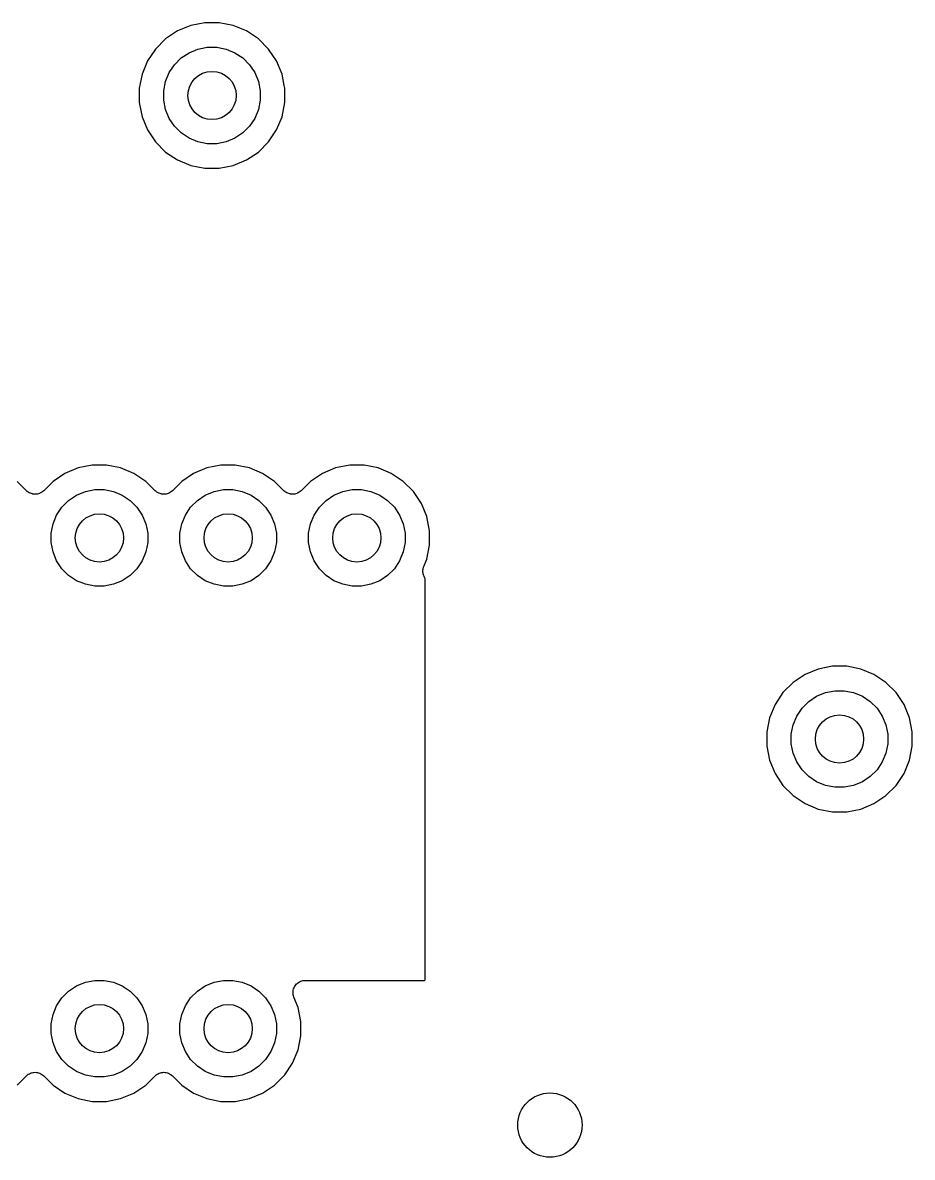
# Model space of a CAD drawing. Extents: x 0.48 to 2.43, y -7.79 to -4.85.
# Drawn here: x 0.7214 to 0.9391, y -6.0866 to -5.809 of the extents above; entities that cross this region are included whole.
import ezdxf

# ---------------------------------------------------------------- set-up
doc = ezdxf.new("R2010")
doc.units = 0
doc.header["$MEASUREMENT"] = 0
doc.layers.add('BLACK', color=7, linetype='CONTINUOUS')

msp = doc.modelspace()

# ---------------------------------------------------------------- linework, layer by layer
at = {"layer": 'BLACK', "linetype": 'CONTINUOUS'}
for p, q in [((0.75928, -5.81099), (0.756363, -5.81294)), ((0.762521, -5.80965), (0.75928, -5.81099)), ((0.765962, -5.80896), (0.762521, -5.80965)), ((0.769471, -5.80896), (0.765962, -5.80896)), ((0.772912, -5.80965), (0.769471, -5.80896)), ((0.776153, -5.81099), (0.772912, -5.80965)), ((0.77907, -5.81294), (0.776153, -5.81099)), ((0.756363, -5.81294), (0.753882, -5.81542)), ((0.781551, -5.81542), (0.77907, -5.81294)), ((0.753882, -5.81542), (0.751933, -5.81833)), ((0.760187, -5.8176), (0.762122, -5.8163)), ((0.762122, -5.8163), (0.764271, -5.81541)), ((0.764271, -5.81541), (0.766553, -5.81496)), ((0.766553, -5.81496), (0.76888, -5.81496)), ((0.76888, -5.81496), (0.771162, -5.81541)), ((0.771162, -5.81541), (0.773311, -5.8163)), ((0.773311, -5.8163), (0.775246, -5.8176)), ((0.7835, -5.81833), (0.781551, -5.81542)), ((0.751933, -5.81833), (0.75059, -5.82158)), ((0.75725, -5.82118), (0.758542, -5.81924)), ((0.758542, -5.81924), (0.760187, -5.8176)), ((0.775246, -5.8176), (0.776891, -5.81924)), ((0.776891, -5.81924), (0.778183, -5.82118)), ((0.784843, -5.82158), (0.7835, -5.81833)), ((0.75059, -5.82158), (0.749906, -5.82502)), ((0.756359, -5.82333), (0.75725, -5.82118)), ((0.778183, -5.82118), (0.779074, -5.82333)), ((0.785383, -5.82429), (0.784843, -5.82158)), ((0.749906, -5.82502), (0.749906, -5.82853)), ((0.755906, -5.82561), (0.756359, -5.82333)), ((0.779074, -5.82333), (0.779528, -5.82561)), ((0.785528, -5.82502), (0.785383, -5.82429)), ((0.785383, -5.82429), (0.785383, -5.82429)), ((0.785528, -5.82853), (0.785528, -5.82502)), ((0.755906, -5.82793), (0.755906, -5.82561)), ((0.756359, -5.83022), (0.755906, -5.82793)), ((0.779528, -5.82793), (0.779074, -5.83022)), ((0.779528, -5.82561), (0.779528, -5.82793)), ((0.749906, -5.82853), (0.75059, -5.83197)), ((0.75725, -5.83237), (0.756359, -5.83022)), ((0.779074, -5.83022), (0.778183, -5.83237)), ((0.784843, -5.83197), (0.785528, -5.82853)), ((0.75059, -5.83197), (0.751933, -5.83521)), ((0.758542, -5.8343), (0.75725, -5.83237)), ((0.778183, -5.83237), (0.776891, -5.8343)), ((0.7835, -5.83521), (0.784843, -5.83197)), ((0.751933, -5.83521), (0.753882, -5.83813)), ((0.760187, -5.83595), (0.758542, -5.8343)), ((0.762122, -5.83724), (0.760187, -5.83595)), ((0.775246, -5.83595), (0.773311, -5.83724)), ((0.776891, -5.8343), (0.775246, -5.83595)), ((0.781551, -5.83813), (0.7835, -5.83521)), ((0.753882, -5.83813), (0.756363, -5.84061)), ((0.764271, -5.83813), (0.762122, -5.83724)), ((0.766553, -5.83858), (0.764271, -5.83813)), ((0.76888, -5.83858), (0.766553, -5.83858)), ((0.771162, -5.83813), (0.76888, -5.83858)), ((0.773311, -5.83724), (0.771162, -5.83813)), ((0.77907, -5.84061), (0.781551, -5.83813)), ((0.756363, -5.84061), (0.75928, -5.84256)), ((0.776153, -5.84256), (0.77907, -5.84061)), ((0.75928, -5.84256), (0.762521, -5.8439)), ((0.762521, -5.8439), (0.765962, -5.84458)), ((0.765962, -5.84458), (0.769471, -5.84458)), ((0.769471, -5.84458), (0.772912, -5.8439)), ((0.772912, -5.8439), (0.776153, -5.84256)), ((0.731721, -5.91926), (0.728804, -5.9212)), ((0.734962, -5.91791), (0.731721, -5.91926)), ((0.738403, -5.91723), (0.734962, -5.91791)), ((0.741912, -5.91723), (0.738403, -5.91723)), ((0.745353, -5.91791), (0.741912, -5.91723)), ((0.748594, -5.91926), (0.745353, -5.91791)), ((0.751511, -5.9212), (0.748594, -5.91926)), ((0.763217, -5.91926), (0.7603, -5.9212)), ((0.766458, -5.91791), (0.763217, -5.91926)), ((0.769899, -5.91723), (0.766458, -5.91791)), ((0.773408, -5.91723), (0.769899, -5.91723)), ((0.776849, -5.91791), (0.773408, -5.91723)), ((0.78009, -5.91926), (0.776849, -5.91791)), ((0.783007, -5.9212), (0.78009, -5.91926)), ((0.794713, -5.91926), (0.791796, -5.9212)), ((0.797954, -5.91791), (0.794713, -5.91926)), ((0.801395, -5.91723), (0.797954, -5.91791)), ((0.804904, -5.91723), (0.801395, -5.91723)), ((0.808345, -5.91791), (0.804904, -5.91723)), ((0.811586, -5.91926), (0.808345, -5.91791)), ((0.814503, -5.9212), (0.811586, -5.91926)), ((0.722288, -5.92348), (0.720015, -5.9212)), ((0.728804, -5.9212), (0.726531, -5.92348)), ((0.753784, -5.92348), (0.751511, -5.9212)), ((0.7603, -5.9212), (0.758027, -5.92348)), ((0.78528, -5.92348), (0.783007, -5.9212)), ((0.791796, -5.9212), (0.789523, -5.92348)), ((0.816984, -5.92369), (0.814503, -5.9212)), ((0.722508, -5.92366), (0.722288, -5.92348)), ((0.722723, -5.92384), (0.722508, -5.92366)), ((0.722732, -5.92384), (0.722723, -5.92384)), ((0.722741, -5.92385), (0.722732, -5.92384)), ((0.722994, -5.92399), (0.722741, -5.92385)), ((0.723237, -5.92412), (0.722994, -5.92399)), ((0.723247, -5.92412), (0.723237, -5.92412)), ((0.723257, -5.92413), (0.723247, -5.92412)), ((0.723532, -5.92421), (0.723257, -5.92413)), ((0.723796, -5.92429), (0.723532, -5.92421)), ((0.723806, -5.92429), (0.723796, -5.92429)), ((0.723816, -5.9243), (0.723806, -5.92429)), ((0.724098, -5.92433), (0.723816, -5.9243)), ((0.724378, -5.92436), (0.724098, -5.92433)), ((0.724389, -5.92436), (0.724378, -5.92436)), ((0.724399, -5.92436), (0.724389, -5.92436)), ((0.724677, -5.92433), (0.724399, -5.92436)), ((0.724961, -5.9243), (0.724677, -5.92433)), ((0.724971, -5.9243), (0.724961, -5.9243)), ((0.724982, -5.9243), (0.724971, -5.9243)), ((0.725254, -5.92422), (0.724982, -5.9243)), ((0.725524, -5.92414), (0.725254, -5.92422)), ((0.725533, -5.92414), (0.725524, -5.92414)), ((0.725543, -5.92413), (0.725533, -5.92414)), ((0.725796, -5.924), (0.725543, -5.92413)), ((0.726043, -5.92387), (0.725796, -5.924)), ((0.726052, -5.92387), (0.726043, -5.92387)), ((0.726061, -5.92386), (0.726052, -5.92387)), ((0.72628, -5.92368), (0.726061, -5.92386)), ((0.726501, -5.92351), (0.72628, -5.92368)), ((0.726516, -5.92349), (0.726501, -5.92351)), ((0.726531, -5.92348), (0.726516, -5.92349)), ((0.726516, -5.92349), (0.726516, -5.92349)), ((0.726516, -5.92349), (0.726516, -5.92349)), ((0.732628, -5.92587), (0.734563, -5.92457)), ((0.734563, -5.92457), (0.736712, -5.92368)), ((0.736712, -5.92368), (0.738994, -5.92323)), ((0.738994, -5.92323), (0.741321, -5.92323)), ((0.741321, -5.92323), (0.743603, -5.92368)), ((0.743603, -5.92368), (0.745752, -5.92457)), ((0.745752, -5.92457), (0.747687, -5.92587)), ((0.754004, -5.92366), (0.753784, -5.92348)), ((0.754219, -5.92384), (0.754004, -5.92366)), ((0.754228, -5.92384), (0.754219, -5.92384)), ((0.754237, -5.92385), (0.754228, -5.92384)), ((0.75449, -5.92399), (0.754237, -5.92385)), ((0.754733, -5.92412), (0.75449, -5.92399)), ((0.754743, -5.92412), (0.754733, -5.92412)), ((0.754753, -5.92413), (0.754743, -5.92412)), ((0.755028, -5.92421), (0.754753, -5.92413)), ((0.755292, -5.92429), (0.755028, -5.92421)), ((0.755302, -5.92429), (0.755292, -5.92429)), ((0.755313, -5.9243), (0.755302, -5.92429)), ((0.755594, -5.92433), (0.755313, -5.9243)), ((0.755874, -5.92436), (0.755594, -5.92433)), ((0.755885, -5.92436), (0.755874, -5.92436)), ((0.755895, -5.92436), (0.755885, -5.92436)), ((0.756173, -5.92433), (0.755895, -5.92436)), ((0.756457, -5.9243), (0.756173, -5.92433)), ((0.756468, -5.9243), (0.756457, -5.9243)), ((0.756478, -5.9243), (0.756468, -5.9243)), ((0.756751, -5.92422), (0.756478, -5.9243)), ((0.75702, -5.92414), (0.756751, -5.92422)), ((0.757029, -5.92414), (0.75702, -5.92414)), ((0.757039, -5.92413), (0.757029, -5.92414)), ((0.757292, -5.924), (0.757039, -5.92413)), ((0.757539, -5.92387), (0.757292, -5.924)), ((0.757548, -5.92387), (0.757539, -5.92387)), ((0.757557, -5.92386), (0.757548, -5.92387)), ((0.757776, -5.92368), (0.757557, -5.92386)), ((0.757997, -5.92351), (0.757776, -5.92368)), ((0.758012, -5.92349), (0.757997, -5.92351)), ((0.758027, -5.92348), (0.758012, -5.92349)), ((0.758012, -5.92349), (0.758012, -5.92349)), ((0.758012, -5.92349), (0.758012, -5.92349)), ((0.764124, -5.92587), (0.766059, -5.92457)), ((0.766059, -5.92457), (0.768208, -5.92368)), ((0.768208, -5.92368), (0.77049, -5.92323)), ((0.77049, -5.92323), (0.772817, -5.92323)), ((0.772817, -5.92323), (0.775099, -5.92368)), ((0.775099, -5.92368), (0.777248, -5.92457)), ((0.777248, -5.92457), (0.779183, -5.92587)), ((0.7855, -5.92366), (0.78528, -5.92348)), ((0.785715, -5.92384), (0.7855, -5.92366)), ((0.785724, -5.92384), (0.785715, -5.92384)), ((0.785733, -5.92385), (0.785724, -5.92384)), ((0.785986, -5.92399), (0.785733, -5.92385)), ((0.786229, -5.92412), (0.785986, -5.92399)), ((0.786239, -5.92412), (0.786229, -5.92412)), ((0.786249, -5.92413), (0.786239, -5.92412)), ((0.786524, -5.92421), (0.786249, -5.92413)), ((0.786788, -5.92429), (0.786524, -5.92421)), ((0.786798, -5.92429), (0.786788, -5.92429)), ((0.786809, -5.9243), (0.786798, -5.92429)), ((0.78709, -5.92433), (0.786809, -5.9243)), ((0.78737, -5.92436), (0.78709, -5.92433)), ((0.787381, -5.92436), (0.78737, -5.92436)), ((0.787391, -5.92436), (0.787381, -5.92436)), ((0.787669, -5.92433), (0.787391, -5.92436)), ((0.787953, -5.9243), (0.787669, -5.92433)), ((0.787964, -5.9243), (0.787953, -5.9243)), ((0.787974, -5.9243), (0.787964, -5.9243)), ((0.788247, -5.92422), (0.787974, -5.9243)), ((0.788516, -5.92414), (0.788247, -5.92422)), ((0.788525, -5.92414), (0.788516, -5.92414)), ((0.788535, -5.92413), (0.788525, -5.92414)), ((0.788788, -5.924), (0.788535, -5.92413)), ((0.789036, -5.92387), (0.788788, -5.924)), ((0.789044, -5.92387), (0.789036, -5.92387)), ((0.789053, -5.92386), (0.789044, -5.92387)), ((0.789272, -5.92368), (0.789053, -5.92386)), ((0.789493, -5.92351), (0.789272, -5.92368)), ((0.789508, -5.92349), (0.789493, -5.92351)), ((0.789523, -5.92348), (0.789508, -5.92349)), ((0.789508, -5.92349), (0.789508, -5.92349)), ((0.789508, -5.92349), (0.789508, -5.92349)), ((0.795621, -5.92587), (0.797555, -5.92457)), ((0.797555, -5.92457), (0.799704, -5.92368)), ((0.799704, -5.92368), (0.801986, -5.92323)), ((0.801986, -5.92323), (0.804313, -5.92323)), ((0.804313, -5.92323), (0.806595, -5.92368)), ((0.806595, -5.92368), (0.808744, -5.92457)), ((0.808744, -5.92457), (0.810679, -5.92587)), ((0.818934, -5.9266), (0.816984, -5.92369)), ((0.729691, -5.92944), (0.730983, -5.92751)), ((0.730983, -5.92751), (0.732628, -5.92587)), ((0.747687, -5.92587), (0.749332, -5.92751)), ((0.749332, -5.92751), (0.750624, -5.92944)), ((0.761187, -5.92944), (0.762479, -5.92751)), ((0.762479, -5.92751), (0.764124, -5.92587)), ((0.779183, -5.92587), (0.780828, -5.92751)), ((0.780828, -5.92751), (0.78212, -5.92944)), ((0.792683, -5.92944), (0.793975, -5.92751)), ((0.793975, -5.92751), (0.795621, -5.92587)), ((0.810679, -5.92587), (0.812324, -5.92751)), ((0.812324, -5.92751), (0.813616, -5.92944)), ((0.820276, -5.92984), (0.818934, -5.9266)), ((0.7288, -5.93159), (0.729691, -5.92944)), ((0.750624, -5.92944), (0.751515, -5.93159)), ((0.760296, -5.93159), (0.761187, -5.92944)), ((0.78212, -5.92944), (0.783011, -5.93159)), ((0.791792, -5.93159), (0.792683, -5.92944)), ((0.813616, -5.92944), (0.814507, -5.93159)), ((0.820961, -5.93329), (0.820276, -5.92984)), ((0.728346, -5.93388), (0.7288, -5.93159)), ((0.751515, -5.93159), (0.751969, -5.93388)), ((0.759843, -5.93388), (0.760296, -5.93159)), ((0.783011, -5.93159), (0.783465, -5.93388)), ((0.791339, -5.93388), (0.791792, -5.93159)), ((0.814507, -5.93159), (0.814961, -5.93388)), ((0.820961, -5.93679), (0.820961, -5.93329)), ((0.728346, -5.9362), (0.728346, -5.93388)), ((0.7288, -5.93848), (0.728346, -5.9362)), ((0.751969, -5.9362), (0.751515, -5.93848)), ((0.751969, -5.93388), (0.751969, -5.9362)), ((0.759843, -5.9362), (0.759843, -5.93388)), ((0.760296, -5.93848), (0.759843, -5.9362)), ((0.783465, -5.9362), (0.783011, -5.93848)), ((0.783465, -5.93388), (0.783465, -5.9362)), ((0.791339, -5.9362), (0.791339, -5.93388)), ((0.791792, -5.93848), (0.791339, -5.9362)), ((0.814961, -5.9362), (0.814507, -5.93848)), ((0.814961, -5.93388), (0.814961, -5.9362)), ((0.729691, -5.94063), (0.7288, -5.93848)), ((0.751515, -5.93848), (0.750624, -5.94063)), ((0.761187, -5.94063), (0.760296, -5.93848)), ((0.783011, -5.93848), (0.78212, -5.94063)), ((0.792683, -5.94063), (0.791792, -5.93848)), ((0.814507, -5.93848), (0.813616, -5.94063)), ((0.820276, -5.94023), (0.820961, -5.93679)), ((0.730983, -5.94257), (0.729691, -5.94063)), ((0.750624, -5.94063), (0.749332, -5.94257)), ((0.762479, -5.94257), (0.761187, -5.94063)), ((0.78212, -5.94063), (0.780828, -5.94257)), ((0.793975, -5.94257), (0.792683, -5.94063)), ((0.813616, -5.94063), (0.812324, -5.94257)), ((0.819531, -5.94203), (0.820276, -5.94023)), ((0.732628, -5.94421), (0.730983, -5.94257)), ((0.734563, -5.94551), (0.732628, -5.94421)), ((0.747687, -5.94421), (0.745752, -5.94551)), ((0.749332, -5.94257), (0.747687, -5.94421)), ((0.764124, -5.94421), (0.762479, -5.94257)), ((0.766059, -5.94551), (0.764124, -5.94421)), ((0.779183, -5.94421), (0.777248, -5.94551)), ((0.780828, -5.94257), (0.779183, -5.94421)), ((0.795621, -5.94421), (0.793975, -5.94257)), ((0.797555, -5.94551), (0.795621, -5.94421)), ((0.810679, -5.94421), (0.808744, -5.94551)), ((0.812324, -5.94257), (0.810679, -5.94421)), ((0.819303, -5.94318), (0.819319, -5.94302)), ((0.819315, -5.94331), (0.819303, -5.94318)), ((0.819314, -5.94344), (0.819315, -5.94331)), ((0.819343, -5.9436), (0.819314, -5.94344)), ((0.819319, -5.94302), (0.81932, -5.94286)), ((0.81932, -5.94286), (0.819348, -5.94273)), ((0.819359, -5.94376), (0.819343, -5.9436)), ((0.819348, -5.94273), (0.819361, -5.94259)), ((0.819397, -5.94389), (0.819359, -5.94376)), ((0.819361, -5.94259), (0.819407, -5.94244)), ((0.819422, -5.94402), (0.819397, -5.94389)), ((0.819407, -5.94244), (0.81944, -5.94228)), ((0.819481, -5.94417), (0.819422, -5.94402)), ((0.81944, -5.94228), (0.819492, -5.94216)), ((0.819527, -5.94432), (0.819481, -5.94417)), ((0.819492, -5.94216), (0.819531, -5.94203)), ((0.819589, -5.94444), (0.819527, -5.94432)), ((0.819639, -5.94456), (0.819589, -5.94444)), ((0.819691, -5.94464), (0.819639, -5.94456)), ((0.736712, -5.9464), (0.734563, -5.94551)), ((0.738994, -5.94685), (0.736712, -5.9464)), ((0.741321, -5.94685), (0.738994, -5.94685)), ((0.743603, -5.9464), (0.741321, -5.94685)), ((0.745752, -5.94551), (0.743603, -5.9464)), ((0.768208, -5.9464), (0.766059, -5.94551)), ((0.77049, -5.94685), (0.768208, -5.9464)), ((0.772817, -5.94685), (0.77049, -5.94685)), ((0.775099, -5.9464), (0.772817, -5.94685)), ((0.777248, -5.94551), (0.775099, -5.9464)), ((0.799704, -5.9464), (0.797555, -5.94551)), ((0.801986, -5.94685), (0.799704, -5.9464)), ((0.804313, -5.94685), (0.801986, -5.94685)), ((0.806595, -5.9464), (0.804313, -5.94685)), ((0.808744, -5.94551), (0.806595, -5.9464)), ((0.819822, -5.94489), (0.819691, -5.94464)), ((0.819836, -5.94503), (0.819822, -5.94489)), ((0.819836, -6.04316), (0.819836, -5.94503)), ((0.919506, -5.96644), (0.916065, -5.96713)), ((0.923014, -5.96644), (0.919506, -5.96644)), ((0.926455, -5.96713), (0.923014, -5.96644)), ((0.912823, -5.96847), (0.909906, -5.97042)), ((0.916065, -5.96713), (0.912823, -5.96847)), ((0.929697, -5.96847), (0.926455, -5.96713)), ((0.932614, -5.97042), (0.929697, -5.96847)), ((0.909906, -5.97042), (0.907425, -5.9729)), ((0.935095, -5.9729), (0.932614, -5.97042)), ((0.907425, -5.9729), (0.905476, -5.97582)), ((0.912086, -5.97672), (0.913731, -5.97508)), ((0.913731, -5.97508), (0.915665, -5.97379)), ((0.915665, -5.97379), (0.917815, -5.97289)), ((0.917815, -5.97289), (0.920097, -5.97244)), ((0.920097, -5.97244), (0.922423, -5.97244)), ((0.922423, -5.97244), (0.924705, -5.97289)), ((0.924705, -5.97289), (0.926854, -5.97379)), ((0.926854, -5.97379), (0.928789, -5.97508)), ((0.928789, -5.97508), (0.930434, -5.97672)), ((0.937044, -5.97582), (0.935095, -5.9729)), ((0.905476, -5.97582), (0.904133, -5.97906)), ((0.910793, -5.97866), (0.912086, -5.97672)), ((0.930434, -5.97672), (0.931727, -5.97866)), ((0.938386, -5.97906), (0.937044, -5.97582)), ((0.904133, -5.97906), (0.903449, -5.9825)), ((0.909903, -5.98081), (0.910793, -5.97866)), ((0.931727, -5.97866), (0.932617, -5.98081)), ((0.939071, -5.9825), (0.938386, -5.97906)), ((0.903449, -5.9825), (0.903449, -5.98601)), ((0.909449, -5.98309), (0.909903, -5.98081)), ((0.909449, -5.98542), (0.909449, -5.98309)), ((0.932617, -5.98081), (0.933071, -5.98309)), ((0.933071, -5.98309), (0.933071, -5.98542)), ((0.939071, -5.98601), (0.939071, -5.9825)), ((0.903449, -5.98601), (0.904133, -5.98945)), ((0.909903, -5.9877), (0.909449, -5.98542)), ((0.933071, -5.98542), (0.932617, -5.9877)), ((0.938386, -5.98945), (0.939071, -5.98601)), ((0.910793, -5.98985), (0.909903, -5.9877)), ((0.932617, -5.9877), (0.931727, -5.98985)), ((0.904133, -5.98945), (0.905476, -5.99269)), ((0.912086, -5.99178), (0.910793, -5.98985)), ((0.931727, -5.98985), (0.930434, -5.99178)), ((0.937044, -5.99269), (0.938386, -5.98945)), ((0.905476, -5.99269), (0.907425, -5.99561)), ((0.913731, -5.99343), (0.912086, -5.99178)), ((0.915665, -5.99472), (0.913731, -5.99343)), ((0.928789, -5.99343), (0.926854, -5.99472)), ((0.930434, -5.99178), (0.928789, -5.99343)), ((0.935095, -5.99561), (0.937044, -5.99269)), ((0.907425, -5.99561), (0.909906, -5.99809)), ((0.917815, -5.99561), (0.915665, -5.99472)), ((0.920097, -5.99606), (0.917815, -5.99561)), ((0.922423, -5.99606), (0.920097, -5.99606)), ((0.924705, -5.99561), (0.922423, -5.99606)), ((0.926854, -5.99472), (0.924705, -5.99561)), ((0.932614, -5.99809), (0.935095, -5.99561)), ((0.909906, -5.99809), (0.912823, -6.00004)), ((0.912823, -6.00004), (0.916065, -6.00138)), ((0.926455, -6.00138), (0.929697, -6.00004)), ((0.929697, -6.00004), (0.932614, -5.99809)), ((0.916065, -6.00138), (0.919506, -6.00206)), ((0.919506, -6.00206), (0.923014, -6.00206)), ((0.923014, -6.00206), (0.926455, -6.00138)), ((0.734563, -6.04465), (0.736712, -6.04376)), ((0.736712, -6.04376), (0.738994, -6.04331)), ((0.738994, -6.04331), (0.741321, -6.04331)), ((0.741321, -6.04331), (0.743603, -6.04376)), ((0.743603, -6.04376), (0.745752, -6.04465)), ((0.766059, -6.04465), (0.768208, -6.04376)), ((0.768208, -6.04376), (0.77049, -6.04331)), ((0.77049, -6.04331), (0.772817, -6.04331)), ((0.772817, -6.04331), (0.775099, -6.04376)), ((0.775099, -6.04376), (0.777248, -6.04465)), ((0.788051, -6.04462), (0.788231, -6.0444)), ((0.788231, -6.0444), (0.788416, -6.04418)), ((0.788416, -6.04418), (0.788422, -6.04417)), ((0.788422, -6.04417), (0.788427, -6.04417)), ((0.788427, -6.04417), (0.788645, -6.04399)), ((0.788645, -6.04399), (0.788869, -6.04381)), ((0.788869, -6.04381), (0.788877, -6.0438)), ((0.788877, -6.0438), (0.788883, -6.0438)), ((0.788883, -6.0438), (0.789132, -6.04367)), ((0.789132, -6.04367), (0.789386, -6.04353)), ((0.789386, -6.04353), (0.789394, -6.04353)), ((0.789394, -6.04353), (0.789401, -6.04353)), ((0.789401, -6.04353), (0.789673, -6.04345)), ((0.789673, -6.04345), (0.789947, -6.04336)), ((0.789947, -6.04336), (0.789955, -6.04336)), ((0.789955, -6.04336), (0.789962, -6.04336)), ((0.789962, -6.04336), (0.790245, -6.04334)), ((0.790245, -6.04334), (0.79053, -6.04331)), ((0.79053, -6.04331), (0.819688, -6.04331)), ((0.819688, -6.04331), (0.819822, -6.04329)), ((0.819822, -6.04329), (0.819836, -6.04316)), ((0.730983, -6.04759), (0.732628, -6.04594)), ((0.732628, -6.04594), (0.734563, -6.04465)), ((0.745752, -6.04465), (0.747687, -6.04594)), ((0.747687, -6.04594), (0.749332, -6.04759)), ((0.762479, -6.04759), (0.764124, -6.04594)), ((0.764124, -6.04594), (0.766059, -6.04465)), ((0.777248, -6.04465), (0.779183, -6.04594)), ((0.779183, -6.04594), (0.780828, -6.04759)), ((0.78753, -6.04627), (0.787561, -6.04599)), ((0.787531, -6.04628), (0.78753, -6.04627)), ((0.78753, -6.04629), (0.787531, -6.04628)), ((0.787555, -6.04657), (0.78753, -6.04629)), ((0.78758, -6.04685), (0.787555, -6.04657)), ((0.787561, -6.04599), (0.787591, -6.0457)), ((0.787582, -6.04686), (0.78758, -6.04685)), ((0.787583, -6.04687), (0.787582, -6.04686)), ((0.787661, -6.04714), (0.787583, -6.04687)), ((0.787591, -6.0457), (0.787593, -6.0457)), ((0.787593, -6.0457), (0.787594, -6.04569)), ((0.787594, -6.04569), (0.787679, -6.04542)), ((0.787742, -6.04742), (0.787661, -6.04714)), ((0.787679, -6.04542), (0.787764, -6.04514)), ((0.787764, -6.04514), (0.787768, -6.04514)), ((0.787768, -6.04514), (0.78777, -6.04513)), ((0.78777, -6.04513), (0.787906, -6.04488)), ((0.787906, -6.04488), (0.788042, -6.04463)), ((0.788042, -6.04463), (0.788048, -6.04462)), ((0.788048, -6.04462), (0.788051, -6.04462)), ((0.7288, -6.05167), (0.729691, -6.04952)), ((0.729691, -6.04952), (0.730983, -6.04759)), ((0.749332, -6.04759), (0.750624, -6.04952)), ((0.750624, -6.04952), (0.751515, -6.05167)), ((0.760296, -6.05167), (0.761187, -6.04952)), ((0.761187, -6.04952), (0.762479, -6.04759)), ((0.780828, -6.04759), (0.78212, -6.04952)), ((0.78212, -6.04952), (0.783011, -6.05167)), ((0.787748, -6.04743), (0.787742, -6.04742)), ((0.787758, -6.04746), (0.787748, -6.04743)), ((0.787748, -6.04743), (0.787748, -6.04743)), ((0.787748, -6.04743), (0.787748, -6.04743)), ((0.78878, -6.04992), (0.787758, -6.04746)), ((0.789465, -6.05336), (0.78878, -6.04992)), ((0.728346, -6.05395), (0.7288, -6.05167)), ((0.751515, -6.05167), (0.751969, -6.05395)), ((0.759843, -6.05395), (0.760296, -6.05167)), ((0.783011, -6.05167), (0.783465, -6.05395)), ((0.728346, -6.05628), (0.728346, -6.05395)), ((0.751969, -6.05395), (0.751969, -6.05628)), ((0.759843, -6.05628), (0.759843, -6.05395)), ((0.783465, -6.05395), (0.783465, -6.05628)), ((0.789465, -6.05687), (0.789465, -6.05336)), ((0.7288, -6.05856), (0.728346, -6.05628)), ((0.751969, -6.05628), (0.751515, -6.05856)), ((0.760296, -6.05856), (0.759843, -6.05628)), ((0.783465, -6.05628), (0.783011, -6.05856)), ((0.78878, -6.06031), (0.789465, -6.05687)), ((0.729691, -6.06071), (0.7288, -6.05856)), ((0.730983, -6.06265), (0.729691, -6.06071)), ((0.750624, -6.06071), (0.749332, -6.06265)), ((0.751515, -6.05856), (0.750624, -6.06071)), ((0.761187, -6.06071), (0.760296, -6.05856)), ((0.762479, -6.06265), (0.761187, -6.06071)), ((0.78212, -6.06071), (0.780828, -6.06265)), ((0.783011, -6.05856), (0.78212, -6.06071)), ((0.787437, -6.06355), (0.78878, -6.06031)), ((0.732628, -6.06429), (0.730983, -6.06265)), ((0.749332, -6.06265), (0.747687, -6.06429)), ((0.764124, -6.06429), (0.762479, -6.06265)), ((0.780828, -6.06265), (0.779183, -6.06429)), ((0.785488, -6.06647), (0.787437, -6.06355)), ((0.720015, -6.06895), (0.722288, -6.06668)), ((0.722288, -6.06668), (0.722303, -6.06667)), ((0.722303, -6.06666), (0.722318, -6.06665)), ((0.722303, -6.06667), (0.722303, -6.06666)), ((0.722303, -6.06667), (0.722303, -6.06667)), ((0.722318, -6.06665), (0.722538, -6.06647)), ((0.722538, -6.06647), (0.722758, -6.0663)), ((0.722758, -6.0663), (0.722767, -6.06629)), ((0.722767, -6.06629), (0.722776, -6.06629)), ((0.722776, -6.06629), (0.723022, -6.06616)), ((0.723022, -6.06616), (0.723276, -6.06602)), ((0.723276, -6.06602), (0.723286, -6.06602)), ((0.723286, -6.06602), (0.723295, -6.06602)), ((0.723295, -6.06602), (0.723564, -6.06594)), ((0.723564, -6.06594), (0.723837, -6.06586)), ((0.723837, -6.06586), (0.723847, -6.06586)), ((0.723847, -6.06586), (0.723858, -6.06585)), ((0.723858, -6.06585), (0.724142, -6.06583)), ((0.724142, -6.06583), (0.72442, -6.0658)), ((0.72442, -6.0658), (0.72443, -6.0658)), ((0.72443, -6.0658), (0.724441, -6.0658)), ((0.724441, -6.0658), (0.724721, -6.06583)), ((0.724721, -6.06583), (0.725002, -6.06586)), ((0.725002, -6.06586), (0.725013, -6.06586)), ((0.725013, -6.06586), (0.725023, -6.06586)), ((0.725023, -6.06586), (0.725288, -6.06595)), ((0.725288, -6.06595), (0.725562, -6.06603)), ((0.725562, -6.06603), (0.725572, -6.06604)), ((0.725572, -6.06604), (0.725582, -6.06604)), ((0.725582, -6.06604), (0.725827, -6.06617)), ((0.725827, -6.06617), (0.726078, -6.06631)), ((0.726078, -6.06631), (0.726087, -6.06632)), ((0.726087, -6.06632), (0.726096, -6.06632)), ((0.726096, -6.06632), (0.72631, -6.0665)), ((0.72631, -6.0665), (0.726531, -6.06668)), ((0.726531, -6.06668), (0.728804, -6.06895)), ((0.734563, -6.06558), (0.732628, -6.06429)), ((0.736712, -6.06648), (0.734563, -6.06558)), ((0.738994, -6.06693), (0.736712, -6.06648)), ((0.743603, -6.06648), (0.741321, -6.06693)), ((0.745752, -6.06558), (0.743603, -6.06648)), ((0.747687, -6.06429), (0.745752, -6.06558)), ((0.751511, -6.06895), (0.753784, -6.06668)), ((0.753784, -6.06668), (0.753799, -6.06667)), ((0.753799, -6.06666), (0.753814, -6.06665)), ((0.753799, -6.06667), (0.753799, -6.06666)), ((0.753799, -6.06667), (0.753799, -6.06667)), ((0.753814, -6.06665), (0.754034, -6.06647)), ((0.754034, -6.06647), (0.754254, -6.0663)), ((0.754254, -6.0663), (0.754264, -6.06629)), ((0.754264, -6.06629), (0.754272, -6.06629)), ((0.754272, -6.06629), (0.754518, -6.06616)), ((0.754518, -6.06616), (0.754772, -6.06602)), ((0.754772, -6.06602), (0.754782, -6.06602)), ((0.754782, -6.06602), (0.754791, -6.06602)), ((0.754791, -6.06602), (0.755061, -6.06594)), ((0.755061, -6.06594), (0.755333, -6.06586)), ((0.755333, -6.06586), (0.755343, -6.06586)), ((0.755343, -6.06586), (0.755354, -6.06585)), ((0.755354, -6.06585), (0.755638, -6.06583)), ((0.755638, -6.06583), (0.755916, -6.0658)), ((0.755916, -6.0658), (0.755926, -6.0658)), ((0.755926, -6.0658), (0.755937, -6.0658)), ((0.755937, -6.0658), (0.756217, -6.06583)), ((0.756217, -6.06583), (0.756499, -6.06586)), ((0.756499, -6.06586), (0.756509, -6.06586)), ((0.756509, -6.06586), (0.756519, -6.06586)), ((0.756519, -6.06586), (0.756784, -6.06595)), ((0.756784, -6.06595), (0.757058, -6.06603)), ((0.757058, -6.06603), (0.757068, -6.06604)), ((0.757068, -6.06604), (0.757078, -6.06604)), ((0.757078, -6.06604), (0.757323, -6.06617)), ((0.757323, -6.06617), (0.757574, -6.06631)), ((0.757574, -6.06631), (0.757583, -6.06632)), ((0.757583, -6.06632), (0.757592, -6.06632)), ((0.757592, -6.06632), (0.757806, -6.0665)), ((0.757806, -6.0665), (0.758027, -6.06668)), ((0.758027, -6.06668), (0.7603, -6.06895)), ((0.766059, -6.06558), (0.764124, -6.06429)), ((0.768208, -6.06648), (0.766059, -6.06558)), ((0.77049, -6.06693), (0.768208, -6.06648)), ((0.775099, -6.06648), (0.772817, -6.06693)), ((0.777248, -6.06558), (0.775099, -6.06648)), ((0.779183, -6.06429), (0.777248, -6.06558)), ((0.783007, -6.06895), (0.785488, -6.06647)), ((0.728804, -6.06895), (0.731721, -6.0709)), ((0.741321, -6.06693), (0.738994, -6.06693)), ((0.748594, -6.0709), (0.751511, -6.06895)), ((0.7603, -6.06895), (0.763217, -6.0709)), ((0.772817, -6.06693), (0.77049, -6.06693)), ((0.78009, -6.0709), (0.783007, -6.06895)), ((0.731721, -6.0709), (0.734962, -6.07224)), ((0.734962, -6.07224), (0.738403, -6.07293)), ((0.741912, -6.07293), (0.745353, -6.07224)), ((0.745353, -6.07224), (0.748594, -6.0709)), ((0.763217, -6.0709), (0.766458, -6.07224)), ((0.766458, -6.07224), (0.769899, -6.07293)), ((0.773408, -6.07293), (0.776849, -6.07224)), ((0.776849, -6.07224), (0.78009, -6.0709)), ((0.738403, -6.07293), (0.741912, -6.07293)), ((0.769899, -6.07293), (0.773408, -6.07293))]:
    msp.add_line(p, q, dxfattribs=at)
at = {"layer": 'BLACK'}
for centre, radius in [((0.767717, -5.82677), 0.005906), ((0.740157, -5.93504), 0.005906), ((0.771654, -5.93504), 0.005906), ((0.80315, -5.93504), 0.005906), ((0.92126, -5.98425), 0.005906), ((0.740157, -6.05512), 0.005906), ((0.771654, -6.05512), 0.005906), ((0.850394, -6.07874), 0.007874)]:
    msp.add_circle(centre, radius, dxfattribs=at)

doc.saveas('drawing.dxf')
